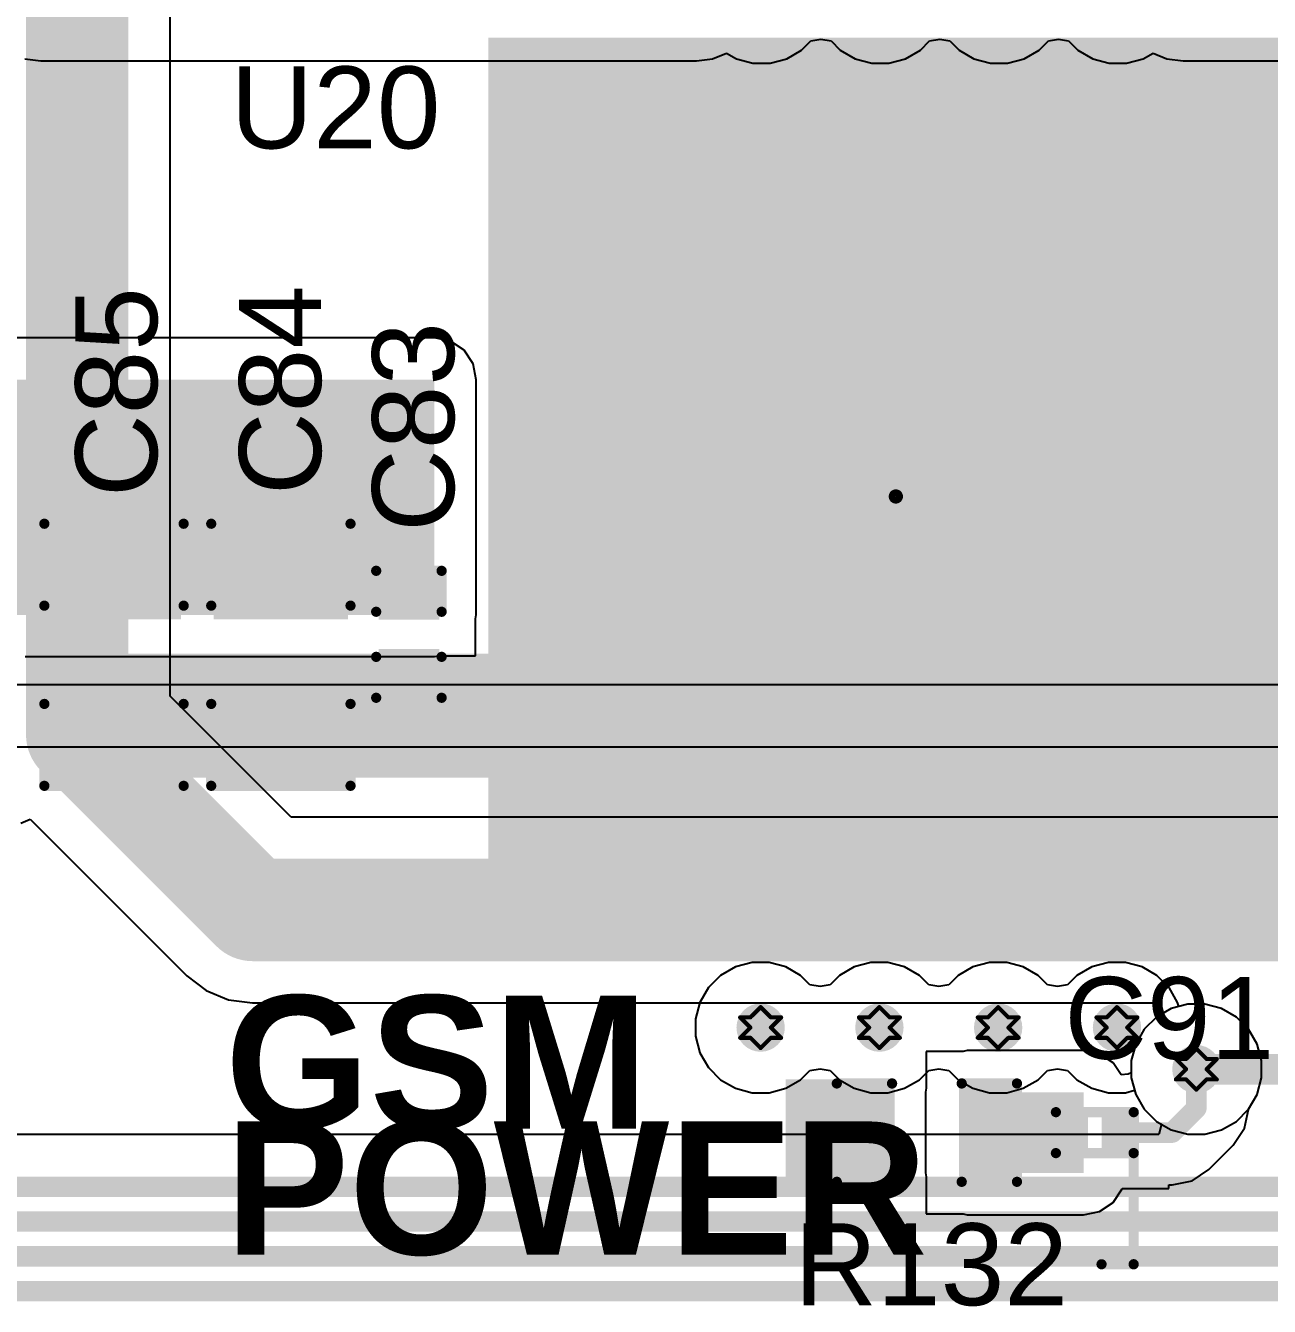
# Model space of a CAD drawing. Header units: inches. Extents: x -3 to 5437, y -3 to 5435.
# Drawn here: x 77.99 to 93.42, y 10.7 to 26.59 of the extents above; entities that cross this region are included whole.
import ezdxf

# ---------------------------------------------------------------- set-up
doc = ezdxf.new("R2010")
doc.units = ezdxf.units.IN
for name, color, linetype in [('Bottom Layer', 5, 'Continuous'), ('Bottom Solder', 6, 'Continuous'), ('Drill Drawing', 1, 'Continuous'), ('GND', 16, 'Continuous'), ('PWR', 76, 'Continuous'), ('Top Layer', 1, 'Continuous'), ('Top Overlay', 2, 'Continuous'), ('Top Paste', 8, 'Continuous'), ('Top Solder', 216, 'Continuous'), ('Via Holes', 16, 'Continuous')]:
    doc.layers.add(name, color=color, linetype=linetype)
doc.styles.add('Arial', font='', dxfattribs={"height": 0.2})
doc.styles.add('Arial_Bold', font='', dxfattribs={"height": 0.2})
doc.styles.get('Arial').set_extended_font_data('Arial')
doc.styles.get('Arial_Bold').set_extended_font_data('Arial', bold=True)

# ---------------------------------------------------------------- blocks, each defined once
blk = doc.blocks.new('C__0402_165')
at = {"layer": 'Top Layer'}
for points in [[(-0.699, -0.318), (-0.699, 0.318), (-0.241, 0.318), (-0.241, -0.318)], [(0.241, -0.318), (0.241, 0.318), (0.699, 0.318), (0.699, -0.318)]]:
    blk.add_hatch(color=1, dxfattribs=at).paths.add_polyline_path(points)
at = {"layer": 'Top Paste'}
for points in [[(-0.699, -0.318), (-0.699, 0.318), (-0.241, 0.318), (-0.241, -0.318)], [(0.241, -0.318), (0.241, 0.318), (0.699, 0.318), (0.699, -0.318)]]:
    blk.add_hatch(color=8, dxfattribs=at).paths.add_polyline_path(points)
at = {"layer": 'Top Solder'}
for points in [[(-0.758, -0.377), (-0.758, 0.377), (-0.181, 0.377), (-0.181, -0.377)], [(0.181, -0.377), (0.181, 0.377), (0.758, 0.377), (0.758, -0.377)]]:
    blk.add_hatch(color=216, dxfattribs=at).paths.add_polyline_path(points)
at = {"layer": 'Top Overlay'}
for points in [[(-0.787, 0.406, 0.127, 0.127, 0), (-0.787, -0.406, 0.127, 0.127, 0)], [(-0.787, 0.406, 0.127, 0.127, 0), (-0.279, 0.406, 0.127, 0.127, 0)], [(0.279, 0.406, 0.127, 0.127, 0), (0.787, 0.406, 0.127, 0.127, 0)], [(0.787, 0.406, 0.127, 0.127, 0), (0.787, -0.406, 0.127, 0.127, 0)], [(-0.787, -0.406, 0.127, 0.127, 0), (-0.279, -0.406, 0.127, 0.127, 0)], [(0.279, -0.406, 0.127, 0.127, 0), (0.787, -0.406, 0.127, 0.127, 0)]]:
    blk.add_lwpolyline(points, format="xyseb", dxfattribs=at)
for points in [[(-0.819, 0.406, 0.0635, 0.0635, 1), (-0.756, 0.406, 0.0635, 0.0635, 1)], [(-0.819, 0.406, 0.0635, 0.0635, 1), (-0.756, 0.406, 0.0635, 0.0635, 1)], [(-0.311, 0.406, 0.0635, 0.0635, 1), (-0.248, 0.406, 0.0635, 0.0635, 1)], [(0.248, 0.406, 0.0635, 0.0635, 1), (0.311, 0.406, 0.0635, 0.0635, 1)], [(0.756, 0.406, 0.0635, 0.0635, 1), (0.819, 0.406, 0.0635, 0.0635, 1)], [(0.756, 0.406, 0.0635, 0.0635, 1), (0.819, 0.406, 0.0635, 0.0635, 1)], [(-0.819, -0.406, 0.0635, 0.0635, 1), (-0.756, -0.406, 0.0635, 0.0635, 1)], [(-0.819, -0.406, 0.0635, 0.0635, 1), (-0.756, -0.406, 0.0635, 0.0635, 1)], [(-0.311, -0.406, 0.0635, 0.0635, 1), (-0.248, -0.406, 0.0635, 0.0635, 1)], [(0.248, -0.406, 0.0635, 0.0635, 1), (0.311, -0.406, 0.0635, 0.0635, 1)], [(0.756, -0.406, 0.0635, 0.0635, 1), (0.819, -0.406, 0.0635, 0.0635, 1)], [(0.756, -0.406, 0.0635, 0.0635, 1), (0.819, -0.406, 0.0635, 0.0635, 1)]]:
    blk.add_lwpolyline(points, format="xyseb", close=True, dxfattribs=at)
blk = doc.blocks.new('TO_263_5__D2PAK__171')
at = {"layer": 'Top Layer'}
blk.add_hatch(color=1, dxfattribs=at).paths.add_polyline_path([(-5.59, 9.528), (5.59, 9.528), (5.59, -0.382), (-5.59, -0.382)])
at = {"layer": 'Top Paste'}
blk.add_hatch(color=8, dxfattribs=at).paths.add_polyline_path([(-5.59, 9.528), (5.59, 9.528), (5.59, -0.382), (-5.59, -0.382)])
at = {"layer": 'Top Solder'}
blk.add_hatch(color=216, dxfattribs=at).paths.add_polyline_path([(-5.692, 9.629), (5.692, 9.629), (5.692, -0.484), (-5.692, -0.484)])
blk = doc.blocks.new('R___0201_187')
at = {"layer": 'Top Layer'}
for points in [[(-0.41, 0.185), (-0.14, 0.185), (-0.14, -0.185), (-0.41, -0.185)], [(0.14, 0.185), (0.41, 0.185), (0.41, -0.185), (0.14, -0.185)]]:
    blk.add_hatch(color=1, dxfattribs=at).paths.add_polyline_path(points)
at = {"layer": 'Top Paste'}
for points in [[(-0.41, 0.185), (-0.14, 0.185), (-0.14, -0.185), (-0.41, -0.185)], [(0.14, 0.185), (0.41, 0.185), (0.41, -0.185), (0.14, -0.185)]]:
    blk.add_hatch(color=8, dxfattribs=at).paths.add_polyline_path(points)
at = {"layer": 'Top Solder'}
for points in [[(-0.465, 0.24), (-0.085, 0.24), (-0.085, -0.24), (-0.465, -0.24)], [(0.085, 0.24), (0.465, 0.24), (0.465, -0.24), (0.085, -0.24)]]:
    blk.add_hatch(color=216, dxfattribs=at).paths.add_polyline_path(points)
at = {"layer": 'Top Overlay'}
for points in [[(-0.483, 0.254, 0.127, 0.127, 0), (0.483, 0.254, 0.127, 0.127, 0)], [(-0.483, -0.254, 0.127, 0.127, 0), (-0.483, 0.254, 0.127, 0.127, 0)], [(0.483, -0.254, 0.127, 0.127, 0), (0.483, 0.254, 0.127, 0.127, 0)], [(-0.483, -0.254, 0.127, 0.127, 0), (0.483, -0.254, 0.127, 0.127, 0)]]:
    blk.add_lwpolyline(points, format="xyseb", dxfattribs=at)
for points in [[(-0.514, 0.254, 0.0635, 0.0635, 1), (-0.451, 0.254, 0.0635, 0.0635, 1)], [(-0.514, 0.254, 0.0635, 0.0635, 1), (-0.451, 0.254, 0.0635, 0.0635, 1)], [(0.451, 0.254, 0.0635, 0.0635, 1), (0.514, 0.254, 0.0635, 0.0635, 1)], [(0.451, 0.254, 0.0635, 0.0635, 1), (0.514, 0.254, 0.0635, 0.0635, 1)], [(-0.514, -0.254, 0.0635, 0.0635, 1), (-0.451, -0.254, 0.0635, 0.0635, 1)], [(-0.514, -0.254, 0.0635, 0.0635, 1), (-0.451, -0.254, 0.0635, 0.0635, 1)], [(0.451, -0.254, 0.0635, 0.0635, 1), (0.514, -0.254, 0.0635, 0.0635, 1)], [(0.451, -0.254, 0.0635, 0.0635, 1), (0.514, -0.254, 0.0635, 0.0635, 1)]]:
    blk.add_lwpolyline(points, format="xyseb", close=True, dxfattribs=at)
blk = doc.blocks.new('LED_0603_201')
at = {"layer": 'Top Layer'}
for points in [[(-1, 0.5), (-0.5, 0.5), (-0.5, -0.5), (-1, -0.5)], [(0.5, 0.5), (1, 0.5), (1, -0.5), (0.5, -0.5)]]:
    blk.add_hatch(color=1, dxfattribs=at).paths.add_polyline_path(points)
at = {"layer": 'Top Overlay'}
blk.add_hatch(color=2, dxfattribs=at).paths.add_polyline_path([(1.118, -0.66), (1.753, -0.66), (1.753, 0.66), (1.118, 0.66)])
at = {"layer": 'Top Paste'}
for points in [[(-1, 0.5), (-0.5, 0.5), (-0.5, -0.5), (-1, -0.5)], [(0.5, 0.5), (1, 0.5), (1, -0.5), (0.5, -0.5)]]:
    blk.add_hatch(color=8, dxfattribs=at).paths.add_polyline_path(points)
at = {"layer": 'Top Solder'}
for points in [[(-1.102, 0.602), (-0.398, 0.602), (-0.398, -0.602), (-1.102, -0.602)], [(0.398, 0.602), (1.102, 0.602), (1.102, -0.602), (0.398, -0.602)]]:
    blk.add_hatch(color=216, dxfattribs=at).paths.add_polyline_path(points)
at = {"layer": 'Top Overlay'}
for points in [[(-1.118, 0.61, 0.127, 0.127, 0), (-1.118, -0.61, 0.127, 0.127, 0)], [(-0.432, 0.61, 0.127, 0.127, 0), (-1.118, 0.61, 0.127, 0.127, 0)], [(1.118, 0.61, 0.127, 0.127, 0), (0.432, 0.61, 0.127, 0.127, 0)], [(1.118, 0.61, 0.127, 0.127, 0), (1.118, -0.61, 0.127, 0.127, 0)], [(-0.432, -0.61, 0.127, 0.127, 0), (-1.118, -0.61, 0.127, 0.127, 0)], [(1.118, -0.61, 0.127, 0.127, 0), (0.432, -0.61, 0.127, 0.127, 0)]]:
    blk.add_lwpolyline(points, format="xyseb", dxfattribs=at)
for points in [[(-1.149, 0.61, 0.0635, 0.0635, 1), (-1.086, 0.61, 0.0635, 0.0635, 1)], [(-1.149, 0.61, 0.0635, 0.0635, 1), (-1.086, 0.61, 0.0635, 0.0635, 1)], [(-0.464, 0.61, 0.0635, 0.0635, 1), (-0.4, 0.61, 0.0635, 0.0635, 1)], [(0.4, 0.61, 0.0635, 0.0635, 1), (0.464, 0.61, 0.0635, 0.0635, 1)], [(1.086, 0.61, 0.0635, 0.0635, 1), (1.149, 0.61, 0.0635, 0.0635, 1)], [(1.086, 0.61, 0.0635, 0.0635, 1), (1.149, 0.61, 0.0635, 0.0635, 1)], [(-1.149, -0.61, 0.0635, 0.0635, 1), (-1.086, -0.61, 0.0635, 0.0635, 1)], [(-1.149, -0.61, 0.0635, 0.0635, 1), (-1.086, -0.61, 0.0635, 0.0635, 1)], [(-0.464, -0.61, 0.0635, 0.0635, 1), (-0.4, -0.61, 0.0635, 0.0635, 1)], [(0.4, -0.61, 0.0635, 0.0635, 1), (0.464, -0.61, 0.0635, 0.0635, 1)], [(1.086, -0.61, 0.0635, 0.0635, 1), (1.149, -0.61, 0.0635, 0.0635, 1)], [(1.086, -0.61, 0.0635, 0.0635, 1), (1.149, -0.61, 0.0635, 0.0635, 1)]]:
    blk.add_lwpolyline(points, format="xyseb", close=True, dxfattribs=at)
blk = doc.blocks.new('C___0805_230')
at = {"layer": 'Top Layer'}
for points in [[(-1.524, 0.762), (-0.508, 0.762), (-0.508, -0.762), (-1.524, -0.762)], [(0.508, 0.762), (1.524, 0.762), (1.524, -0.762), (0.508, -0.762)]]:
    blk.add_hatch(color=1, dxfattribs=at).paths.add_polyline_path(points)
at = {"layer": 'Top Paste'}
for points in [[(-1.524, 0.762), (-0.508, 0.762), (-0.508, -0.762), (-1.524, -0.762)], [(0.508, 0.762), (1.524, 0.762), (1.524, -0.762), (0.508, -0.762)]]:
    blk.add_hatch(color=8, dxfattribs=at).paths.add_polyline_path(points)
at = {"layer": 'Top Solder'}
for points in [[(-1.594, 0.832), (-0.438, 0.832), (-0.438, -0.832), (-1.594, -0.832)], [(0.438, 0.832), (1.594, 0.832), (1.594, -0.832), (0.438, -0.832)]]:
    blk.add_hatch(color=216, dxfattribs=at).paths.add_polyline_path(points)
at = {"layer": 'Top Overlay'}
for points in [[(-1.626, 0.864, 0.127, 0.127, 0), (-1.626, -0.864, 0.127, 0.127, 0)], [(-1.626, 0.864, 0.127, 0.127, 0), (-0.61, 0.864, 0.127, 0.127, 0)], [(0.61, 0.864, 0.127, 0.127, 0), (1.626, 0.864, 0.127, 0.127, 0)], [(1.626, 0.864, 0.127, 0.127, 0), (1.626, -0.864, 0.127, 0.127, 0)], [(-1.626, -0.864, 0.127, 0.127, 0), (-0.61, -0.864, 0.127, 0.127, 0)], [(0.61, -0.864, 0.127, 0.127, 0), (1.626, -0.864, 0.127, 0.127, 0)]]:
    blk.add_lwpolyline(points, format="xyseb", dxfattribs=at)
for points in [[(-1.657, 0.864, 0.0635, 0.0635, 1), (-1.594, 0.864, 0.0635, 0.0635, 1)], [(-1.657, 0.864, 0.0635, 0.0635, 1), (-1.594, 0.864, 0.0635, 0.0635, 1)], [(-0.641, 0.864, 0.0635, 0.0635, 1), (-0.578, 0.864, 0.0635, 0.0635, 1)], [(0.578, 0.864, 0.0635, 0.0635, 1), (0.641, 0.864, 0.0635, 0.0635, 1)], [(1.594, 0.864, 0.0635, 0.0635, 1), (1.657, 0.864, 0.0635, 0.0635, 1)], [(1.594, 0.864, 0.0635, 0.0635, 1), (1.657, 0.864, 0.0635, 0.0635, 1)], [(-1.657, -0.864, 0.0635, 0.0635, 1), (-1.594, -0.864, 0.0635, 0.0635, 1)], [(-1.657, -0.864, 0.0635, 0.0635, 1), (-1.594, -0.864, 0.0635, 0.0635, 1)], [(-0.641, -0.864, 0.0635, 0.0635, 1), (-0.578, -0.864, 0.0635, 0.0635, 1)], [(0.578, -0.864, 0.0635, 0.0635, 1), (0.641, -0.864, 0.0635, 0.0635, 1)], [(1.594, -0.864, 0.0635, 0.0635, 1), (1.657, -0.864, 0.0635, 0.0635, 1)], [(1.594, -0.864, 0.0635, 0.0635, 1), (1.657, -0.864, 0.0635, 0.0635, 1)]]:
    blk.add_lwpolyline(points, format="xyseb", close=True, dxfattribs=at)
blk = doc.blocks.new('C___0805_231')
at = {"layer": 'Top Layer'}
for points in [[(-1.524, 0.762), (-0.508, 0.762), (-0.508, -0.762), (-1.524, -0.762)], [(0.508, 0.762), (1.524, 0.762), (1.524, -0.762), (0.508, -0.762)]]:
    blk.add_hatch(color=1, dxfattribs=at).paths.add_polyline_path(points)
at = {"layer": 'Top Paste'}
for points in [[(-1.524, 0.762), (-0.508, 0.762), (-0.508, -0.762), (-1.524, -0.762)], [(0.508, 0.762), (1.524, 0.762), (1.524, -0.762), (0.508, -0.762)]]:
    blk.add_hatch(color=8, dxfattribs=at).paths.add_polyline_path(points)
at = {"layer": 'Top Solder'}
for points in [[(-1.594, 0.832), (-0.438, 0.832), (-0.438, -0.832), (-1.594, -0.832)], [(0.438, 0.832), (1.594, 0.832), (1.594, -0.832), (0.438, -0.832)]]:
    blk.add_hatch(color=216, dxfattribs=at).paths.add_polyline_path(points)
at = {"layer": 'Top Overlay'}
for points in [[(-1.626, 0.864, 0.127, 0.127, 0), (-1.626, -0.864, 0.127, 0.127, 0)], [(-1.626, 0.864, 0.127, 0.127, 0), (-0.61, 0.864, 0.127, 0.127, 0)], [(0.61, 0.864, 0.127, 0.127, 0), (1.626, 0.864, 0.127, 0.127, 0)], [(1.626, 0.864, 0.127, 0.127, 0), (1.626, -0.864, 0.127, 0.127, 0)], [(-1.626, -0.864, 0.127, 0.127, 0), (-0.61, -0.864, 0.127, 0.127, 0)], [(0.61, -0.864, 0.127, 0.127, 0), (1.626, -0.864, 0.127, 0.127, 0)]]:
    blk.add_lwpolyline(points, format="xyseb", dxfattribs=at)
for points in [[(-1.657, 0.864, 0.0635, 0.0635, 1), (-1.594, 0.864, 0.0635, 0.0635, 1)], [(-1.657, 0.864, 0.0635, 0.0635, 1), (-1.594, 0.864, 0.0635, 0.0635, 1)], [(-0.641, 0.864, 0.0635, 0.0635, 1), (-0.578, 0.864, 0.0635, 0.0635, 1)], [(0.578, 0.864, 0.0635, 0.0635, 1), (0.641, 0.864, 0.0635, 0.0635, 1)], [(1.594, 0.864, 0.0635, 0.0635, 1), (1.657, 0.864, 0.0635, 0.0635, 1)], [(1.594, 0.864, 0.0635, 0.0635, 1), (1.657, 0.864, 0.0635, 0.0635, 1)], [(-1.657, -0.864, 0.0635, 0.0635, 1), (-1.594, -0.864, 0.0635, 0.0635, 1)], [(-1.657, -0.864, 0.0635, 0.0635, 1), (-1.594, -0.864, 0.0635, 0.0635, 1)], [(-0.641, -0.864, 0.0635, 0.0635, 1), (-0.578, -0.864, 0.0635, 0.0635, 1)], [(0.578, -0.864, 0.0635, 0.0635, 1), (0.641, -0.864, 0.0635, 0.0635, 1)], [(1.594, -0.864, 0.0635, 0.0635, 1), (1.657, -0.864, 0.0635, 0.0635, 1)], [(1.594, -0.864, 0.0635, 0.0635, 1), (1.657, -0.864, 0.0635, 0.0635, 1)]]:
    blk.add_lwpolyline(points, format="xyseb", close=True, dxfattribs=at)

msp = doc.modelspace()

# ---------------------------------------------------------------- hatches: boundary and pattern name
at = {"layer": 'Bottom Layer'}
h = msp.add_hatch(color=5, dxfattribs=at)
edge = h.paths.add_edge_path()
edge.add_arc((87.11, 14.163), 0.3, 0, 360)
h = msp.add_hatch(color=5, dxfattribs=at)
edge = h.paths.add_edge_path()
edge.add_arc((88.583, 14.163), 0.3, 0, 360)
h = msp.add_hatch(color=5, dxfattribs=at)
edge = h.paths.add_edge_path()
edge.add_arc((90.056, 14.163), 0.3, 0, 360)
h = msp.add_hatch(color=5, dxfattribs=at)
edge = h.paths.add_edge_path()
edge.add_arc((91.53, 14.163), 0.3, 0, 360)
h = msp.add_hatch(color=5, dxfattribs=at)
edge = h.paths.add_edge_path()
edge.add_arc((92.515, 13.647), 0.3, 0, 360)
at = {"layer": 'Bottom Solder'}
h = msp.add_hatch(color=6, dxfattribs=at)
edge = h.paths.add_edge_path()
edge.add_arc((87.11, 14.163), 0.15, 0, 360)
h = msp.add_hatch(color=6, dxfattribs=at)
edge = h.paths.add_edge_path()
edge.add_arc((88.583, 14.163), 0.15, 0, 360)
h = msp.add_hatch(color=6, dxfattribs=at)
edge = h.paths.add_edge_path()
edge.add_arc((90.056, 14.163), 0.15, 0, 360)
h = msp.add_hatch(color=6, dxfattribs=at)
edge = h.paths.add_edge_path()
edge.add_arc((91.53, 14.163), 0.15, 0, 360)
h = msp.add_hatch(color=6, dxfattribs=at)
edge = h.paths.add_edge_path()
edge.add_arc((92.515, 13.647), 0.15, 0, 360)
at = {"layer": 'GND'}
h = msp.add_hatch(color=16, dxfattribs=at)
edge = h.paths.add_edge_path()
edge.add_arc((87.11, 14.163), 0.3, 0, 360)
h = msp.add_hatch(color=16, dxfattribs=at)
edge = h.paths.add_edge_path()
edge.add_arc((88.583, 14.163), 0.3, 0, 360)
h = msp.add_hatch(color=16, dxfattribs=at)
edge = h.paths.add_edge_path()
edge.add_arc((90.056, 14.163), 0.3, 0, 360)
h = msp.add_hatch(color=16, dxfattribs=at)
edge = h.paths.add_edge_path()
edge.add_arc((91.53, 14.163), 0.3, 0, 360)
h = msp.add_hatch(color=16, dxfattribs=at)
edge = h.paths.add_edge_path()
edge.add_arc((92.515, 13.647), 0.3, 0, 360)
at = {"layer": 'PWR'}
h = msp.add_hatch(color=76, dxfattribs=at)
edge = h.paths.add_edge_path()
edge.add_arc((87.11, 14.163), 0.3, 0, 360)
h = msp.add_hatch(color=76, dxfattribs=at)
edge = h.paths.add_edge_path()
edge.add_arc((88.583, 14.163), 0.3, 0, 360)
h = msp.add_hatch(color=76, dxfattribs=at)
edge = h.paths.add_edge_path()
edge.add_arc((90.056, 14.163), 0.3, 0, 360)
h = msp.add_hatch(color=76, dxfattribs=at)
edge = h.paths.add_edge_path()
edge.add_arc((91.53, 14.163), 0.3, 0, 360)
h = msp.add_hatch(color=76, dxfattribs=at)
edge = h.paths.add_edge_path()
edge.add_arc((92.515, 13.647), 0.3, 0, 360)
at = {"layer": 'Top Layer'}
for points in [[(74.244, 19.283), (83.064, 19.283), (83.064, 22.2), (74.244, 22.2)], [(101.276, 19.829), (101.276, 21.638), (92.986, 21.638), (92.986, 19.829)], [(78.226, 17.264), (85.01, 17.264), (85.01, 18.8), (78.226, 18.8)], [(89.672, 12.36), (91.115, 12.36), (91.115, 13.36), (89.672, 13.36)]]:
    msp.add_hatch(color=1, dxfattribs=at).paths.add_polyline_path(points)
h = msp.add_hatch(color=1, dxfattribs=at)
edge = h.paths.add_edge_path()
edge.add_arc((87.11, 14.163), 0.3, 0, 360)
h = msp.add_hatch(color=1, dxfattribs=at)
edge = h.paths.add_edge_path()
edge.add_arc((88.583, 14.163), 0.3, 0, 360)
h = msp.add_hatch(color=1, dxfattribs=at)
edge = h.paths.add_edge_path()
edge.add_arc((90.056, 14.163), 0.3, 0, 360)
h = msp.add_hatch(color=1, dxfattribs=at)
edge = h.paths.add_edge_path()
edge.add_arc((91.53, 14.163), 0.3, 0, 360)
h = msp.add_hatch(color=1, dxfattribs=at)
edge = h.paths.add_edge_path()
edge.add_arc((92.515, 13.647), 0.3, 0, 360)
at = {"layer": 'Top Solder'}
h = msp.add_hatch(color=216, dxfattribs=at)
edge = h.paths.add_edge_path()
edge.add_arc((87.11, 14.163), 0.15, 0, 360)
h = msp.add_hatch(color=216, dxfattribs=at)
edge = h.paths.add_edge_path()
edge.add_arc((88.583, 14.163), 0.15, 0, 360)
h = msp.add_hatch(color=216, dxfattribs=at)
edge = h.paths.add_edge_path()
edge.add_arc((90.056, 14.163), 0.15, 0, 360)
h = msp.add_hatch(color=216, dxfattribs=at)
edge = h.paths.add_edge_path()
edge.add_arc((91.53, 14.163), 0.15, 0, 360)
h = msp.add_hatch(color=216, dxfattribs=at)
edge = h.paths.add_edge_path()
edge.add_arc((92.515, 13.647), 0.15, 0, 360)
at = {"layer": 'Via Holes'}
h = msp.add_hatch(color=7, dxfattribs=at)
edge = h.paths.add_edge_path()
edge.add_arc((87.11, 14.163), 0.15, 0, 360)
h = msp.add_hatch(color=7, dxfattribs=at)
edge = h.paths.add_edge_path()
edge.add_arc((88.583, 14.163), 0.15, 0, 360)
h = msp.add_hatch(color=7, dxfattribs=at)
edge = h.paths.add_edge_path()
edge.add_arc((90.056, 14.163), 0.15, 0, 360)
h = msp.add_hatch(color=7, dxfattribs=at)
edge = h.paths.add_edge_path()
edge.add_arc((91.53, 14.163), 0.15, 0, 360)
h = msp.add_hatch(color=7, dxfattribs=at)
edge = h.paths.add_edge_path()
edge.add_arc((92.515, 13.647), 0.15, 0, 360)

# ---------------------------------------------------------------- linework, layer by layer
at = {"layer": 'Bottom Layer'}
for p, q in [((79.785, 18.276), (79.785, 30.308)), ((81.286, 16.775), (79.785, 18.276)), ((77.934, 16.7), (78.051, 16.749)), ((78.051, 16.749), (79.994, 14.807)), ((97.66, 16.775), (81.286, 16.775)), ((79.994, 14.807), (80.232, 14.623)), ((80.232, 14.623), (80.51, 14.508)), ((80.51, 14.508), (80.809, 14.469)), ((80.809, 14.469), (92.069, 14.469)), ((92.069, 14.469), (92.103, 14.342)), ((92.103, 14.342), (92.019, 14.293)), ((91.868, 14.143), (91.762, 13.959)), ((92.019, 14.293), (91.868, 14.143)), ((91.762, 13.959), (91.707, 13.753)), ((91.707, 13.753), (91.707, 13.541)), ((91.707, 13.541), (91.762, 13.335)), ((91.762, 13.335), (91.868, 13.151)), ((91.868, 13.151), (92.019, 13)), ((92.019, 13), (92.083, 12.963)), ((92.083, 12.963), (92.049, 12.836)), ((92.049, 12.836), (73.928, 12.836))]:
    msp.add_line(p, q, dxfattribs=at)
for points in [[(78.632, 17.798, 1.27, 1.27, 0), (78.632, 30.308, 1.27, 1.27, 0)], [(78.632, 17.798, 1.27, 1.27, 0), (80.809, 15.622, 1.27, 1.27, 0)], [(80.809, 15.622, 1.27, 1.27, 0), (97.66, 15.622, 1.27, 1.27, 0)], [(92.515, 13.647, 0.381, 0.381, 0), (97.73, 13.647, 0.381, 0.381, 0)], [(58.506, 12.188, 0.254, 0.254, 0), (97.219, 12.188, 0.254, 0.254, 0)], [(58.685, 11.757, 0.254, 0.254, 0), (97.456, 11.757, 0.254, 0.254, 0)], [(58.864, 11.325, 0.254, 0.254, 0), (97.635, 11.325, 0.254, 0.254, 0)], [(59.043, 10.893, 0.254, 0.254, 0), (97.814, 10.893, 0.254, 0.254, 0)]]:
    msp.add_lwpolyline(points, format="xyseb", dxfattribs=at)
for points in [[(78.315, 17.798, 0.635, 0.635, 1), (78.95, 17.798, 0.635, 0.635, 1)], [(78.315, 17.798, 0.635, 0.635, 1), (78.95, 17.798, 0.635, 0.635, 1)], [(80.491, 15.622, 0.635, 0.635, 1), (81.126, 15.622, 0.635, 0.635, 1)], [(80.491, 15.622, 0.635, 0.635, 1), (81.126, 15.622, 0.635, 0.635, 1)], [(92.419, 13.647, 0.191, 0.191, 1), (92.61, 13.647, 0.191, 0.191, 1)]]:
    msp.add_lwpolyline(points, format="xyseb", close=True, dxfattribs=at)
at = {"layer": 'Drill Drawing'}
for points in [[(86.856, 14.29, 0.0508, 0.0508, 0), (86.983, 14.163, 0.0508, 0.0508, 0)], [(86.856, 14.29, 0.0508, 0.0508, 0), (86.983, 14.29, 0.0508, 0.0508, 0)], [(86.983, 14.29, 0.0508, 0.0508, 0), (87.11, 14.417, 0.0508, 0.0508, 0)], [(87.11, 14.417, 0.0508, 0.0508, 0), (87.237, 14.29, 0.0508, 0.0508, 0)], [(87.237, 14.29, 0.0508, 0.0508, 0), (87.364, 14.29, 0.0508, 0.0508, 0)], [(87.237, 14.163, 0.0508, 0.0508, 0), (87.364, 14.29, 0.0508, 0.0508, 0)], [(88.329, 14.29, 0.0508, 0.0508, 0), (88.456, 14.163, 0.0508, 0.0508, 0)], [(88.329, 14.29, 0.0508, 0.0508, 0), (88.456, 14.29, 0.0508, 0.0508, 0)], [(88.456, 14.29, 0.0508, 0.0508, 0), (88.583, 14.417, 0.0508, 0.0508, 0)], [(88.583, 14.417, 0.0508, 0.0508, 0), (88.71, 14.29, 0.0508, 0.0508, 0)], [(88.71, 14.29, 0.0508, 0.0508, 0), (88.837, 14.29, 0.0508, 0.0508, 0)], [(88.71, 14.163, 0.0508, 0.0508, 0), (88.837, 14.29, 0.0508, 0.0508, 0)], [(89.802, 14.29, 0.0508, 0.0508, 0), (89.929, 14.163, 0.0508, 0.0508, 0)], [(89.802, 14.29, 0.0508, 0.0508, 0), (89.929, 14.29, 0.0508, 0.0508, 0)], [(89.929, 14.29, 0.0508, 0.0508, 0), (90.056, 14.417, 0.0508, 0.0508, 0)], [(90.056, 14.417, 0.0508, 0.0508, 0), (90.183, 14.29, 0.0508, 0.0508, 0)], [(90.183, 14.29, 0.0508, 0.0508, 0), (90.31, 14.29, 0.0508, 0.0508, 0)], [(90.183, 14.163, 0.0508, 0.0508, 0), (90.31, 14.29, 0.0508, 0.0508, 0)], [(91.276, 14.29, 0.0508, 0.0508, 0), (91.403, 14.163, 0.0508, 0.0508, 0)], [(91.276, 14.29, 0.0508, 0.0508, 0), (91.403, 14.29, 0.0508, 0.0508, 0)], [(91.403, 14.29, 0.0508, 0.0508, 0), (91.53, 14.417, 0.0508, 0.0508, 0)], [(91.53, 14.417, 0.0508, 0.0508, 0), (91.657, 14.29, 0.0508, 0.0508, 0)], [(91.657, 14.29, 0.0508, 0.0508, 0), (91.784, 14.29, 0.0508, 0.0508, 0)], [(91.657, 14.163, 0.0508, 0.0508, 0), (91.784, 14.29, 0.0508, 0.0508, 0)], [(86.856, 14.036, 0.0508, 0.0508, 0), (86.983, 14.163, 0.0508, 0.0508, 0)], [(87.237, 14.163, 0.0508, 0.0508, 0), (87.364, 14.036, 0.0508, 0.0508, 0)], [(88.329, 14.036, 0.0508, 0.0508, 0), (88.456, 14.163, 0.0508, 0.0508, 0)], [(88.71, 14.163, 0.0508, 0.0508, 0), (88.837, 14.036, 0.0508, 0.0508, 0)], [(89.802, 14.036, 0.0508, 0.0508, 0), (89.929, 14.163, 0.0508, 0.0508, 0)], [(90.183, 14.163, 0.0508, 0.0508, 0), (90.31, 14.036, 0.0508, 0.0508, 0)], [(91.276, 14.036, 0.0508, 0.0508, 0), (91.403, 14.163, 0.0508, 0.0508, 0)], [(91.657, 14.163, 0.0508, 0.0508, 0), (91.784, 14.036, 0.0508, 0.0508, 0)], [(86.856, 14.036, 0.0508, 0.0508, 0), (86.983, 14.036, 0.0508, 0.0508, 0)], [(86.983, 14.036, 0.0508, 0.0508, 0), (87.11, 13.909, 0.0508, 0.0508, 0)], [(87.11, 13.909, 0.0508, 0.0508, 0), (87.237, 14.036, 0.0508, 0.0508, 0)], [(87.237, 14.036, 0.0508, 0.0508, 0), (87.364, 14.036, 0.0508, 0.0508, 0)], [(88.329, 14.036, 0.0508, 0.0508, 0), (88.456, 14.036, 0.0508, 0.0508, 0)], [(88.456, 14.036, 0.0508, 0.0508, 0), (88.583, 13.909, 0.0508, 0.0508, 0)], [(88.583, 13.909, 0.0508, 0.0508, 0), (88.71, 14.036, 0.0508, 0.0508, 0)], [(88.71, 14.036, 0.0508, 0.0508, 0), (88.837, 14.036, 0.0508, 0.0508, 0)], [(89.802, 14.036, 0.0508, 0.0508, 0), (89.929, 14.036, 0.0508, 0.0508, 0)], [(89.929, 14.036, 0.0508, 0.0508, 0), (90.056, 13.909, 0.0508, 0.0508, 0)], [(90.056, 13.909, 0.0508, 0.0508, 0), (90.183, 14.036, 0.0508, 0.0508, 0)], [(90.183, 14.036, 0.0508, 0.0508, 0), (90.31, 14.036, 0.0508, 0.0508, 0)], [(91.276, 14.036, 0.0508, 0.0508, 0), (91.403, 14.036, 0.0508, 0.0508, 0)], [(91.403, 14.036, 0.0508, 0.0508, 0), (91.53, 13.909, 0.0508, 0.0508, 0)], [(91.53, 13.909, 0.0508, 0.0508, 0), (91.657, 14.036, 0.0508, 0.0508, 0)], [(91.657, 14.036, 0.0508, 0.0508, 0), (91.784, 14.036, 0.0508, 0.0508, 0)], [(92.388, 13.774, 0.0508, 0.0508, 0), (92.515, 13.901, 0.0508, 0.0508, 0)], [(92.515, 13.901, 0.0508, 0.0508, 0), (92.642, 13.774, 0.0508, 0.0508, 0)], [(92.261, 13.774, 0.0508, 0.0508, 0), (92.388, 13.647, 0.0508, 0.0508, 0)], [(92.261, 13.774, 0.0508, 0.0508, 0), (92.388, 13.774, 0.0508, 0.0508, 0)], [(92.261, 13.52, 0.0508, 0.0508, 0), (92.388, 13.647, 0.0508, 0.0508, 0)], [(92.642, 13.774, 0.0508, 0.0508, 0), (92.769, 13.774, 0.0508, 0.0508, 0)], [(92.642, 13.647, 0.0508, 0.0508, 0), (92.769, 13.774, 0.0508, 0.0508, 0)], [(92.642, 13.647, 0.0508, 0.0508, 0), (92.769, 13.52, 0.0508, 0.0508, 0)], [(92.261, 13.52, 0.0508, 0.0508, 0), (92.388, 13.52, 0.0508, 0.0508, 0)], [(92.388, 13.52, 0.0508, 0.0508, 0), (92.515, 13.393, 0.0508, 0.0508, 0)], [(92.515, 13.393, 0.0508, 0.0508, 0), (92.642, 13.52, 0.0508, 0.0508, 0)], [(92.642, 13.52, 0.0508, 0.0508, 0), (92.769, 13.52, 0.0508, 0.0508, 0)]]:
    msp.add_lwpolyline(points, format="xyseb", dxfattribs=at)
for points in [[(86.843, 14.29, 0.0254, 0.0254, 1), (86.869, 14.29, 0.0254, 0.0254, 1)], [(86.843, 14.29, 0.0254, 0.0254, 1), (86.869, 14.29, 0.0254, 0.0254, 1)], [(86.97, 14.29, 0.0254, 0.0254, 1), (86.996, 14.29, 0.0254, 0.0254, 1)], [(86.97, 14.29, 0.0254, 0.0254, 1), (86.996, 14.29, 0.0254, 0.0254, 1)], [(87.097, 14.417, 0.0254, 0.0254, 1), (87.123, 14.417, 0.0254, 0.0254, 1)], [(87.097, 14.417, 0.0254, 0.0254, 1), (87.123, 14.417, 0.0254, 0.0254, 1)], [(87.224, 14.29, 0.0254, 0.0254, 1), (87.25, 14.29, 0.0254, 0.0254, 1)], [(87.224, 14.29, 0.0254, 0.0254, 1), (87.25, 14.29, 0.0254, 0.0254, 1)], [(87.351, 14.29, 0.0254, 0.0254, 1), (87.377, 14.29, 0.0254, 0.0254, 1)], [(87.351, 14.29, 0.0254, 0.0254, 1), (87.377, 14.29, 0.0254, 0.0254, 1)], [(88.316, 14.29, 0.0254, 0.0254, 1), (88.342, 14.29, 0.0254, 0.0254, 1)], [(88.316, 14.29, 0.0254, 0.0254, 1), (88.342, 14.29, 0.0254, 0.0254, 1)], [(88.443, 14.29, 0.0254, 0.0254, 1), (88.469, 14.29, 0.0254, 0.0254, 1)], [(88.443, 14.29, 0.0254, 0.0254, 1), (88.469, 14.29, 0.0254, 0.0254, 1)], [(88.57, 14.417, 0.0254, 0.0254, 1), (88.596, 14.417, 0.0254, 0.0254, 1)], [(88.57, 14.417, 0.0254, 0.0254, 1), (88.596, 14.417, 0.0254, 0.0254, 1)], [(88.697, 14.29, 0.0254, 0.0254, 1), (88.723, 14.29, 0.0254, 0.0254, 1)], [(88.697, 14.29, 0.0254, 0.0254, 1), (88.723, 14.29, 0.0254, 0.0254, 1)], [(88.824, 14.29, 0.0254, 0.0254, 1), (88.85, 14.29, 0.0254, 0.0254, 1)], [(88.824, 14.29, 0.0254, 0.0254, 1), (88.85, 14.29, 0.0254, 0.0254, 1)], [(89.79, 14.29, 0.0254, 0.0254, 1), (89.815, 14.29, 0.0254, 0.0254, 1)], [(89.79, 14.29, 0.0254, 0.0254, 1), (89.815, 14.29, 0.0254, 0.0254, 1)], [(89.917, 14.29, 0.0254, 0.0254, 1), (89.942, 14.29, 0.0254, 0.0254, 1)], [(89.917, 14.29, 0.0254, 0.0254, 1), (89.942, 14.29, 0.0254, 0.0254, 1)], [(90.044, 14.417, 0.0254, 0.0254, 1), (90.069, 14.417, 0.0254, 0.0254, 1)], [(90.044, 14.417, 0.0254, 0.0254, 1), (90.069, 14.417, 0.0254, 0.0254, 1)], [(90.171, 14.29, 0.0254, 0.0254, 1), (90.196, 14.29, 0.0254, 0.0254, 1)], [(90.171, 14.29, 0.0254, 0.0254, 1), (90.196, 14.29, 0.0254, 0.0254, 1)], [(90.298, 14.29, 0.0254, 0.0254, 1), (90.323, 14.29, 0.0254, 0.0254, 1)], [(90.298, 14.29, 0.0254, 0.0254, 1), (90.323, 14.29, 0.0254, 0.0254, 1)], [(91.263, 14.29, 0.0254, 0.0254, 1), (91.288, 14.29, 0.0254, 0.0254, 1)], [(91.263, 14.29, 0.0254, 0.0254, 1), (91.288, 14.29, 0.0254, 0.0254, 1)], [(91.39, 14.29, 0.0254, 0.0254, 1), (91.415, 14.29, 0.0254, 0.0254, 1)], [(91.39, 14.29, 0.0254, 0.0254, 1), (91.415, 14.29, 0.0254, 0.0254, 1)], [(91.517, 14.417, 0.0254, 0.0254, 1), (91.542, 14.417, 0.0254, 0.0254, 1)], [(91.517, 14.417, 0.0254, 0.0254, 1), (91.542, 14.417, 0.0254, 0.0254, 1)], [(91.644, 14.29, 0.0254, 0.0254, 1), (91.669, 14.29, 0.0254, 0.0254, 1)], [(91.644, 14.29, 0.0254, 0.0254, 1), (91.669, 14.29, 0.0254, 0.0254, 1)], [(91.771, 14.29, 0.0254, 0.0254, 1), (91.796, 14.29, 0.0254, 0.0254, 1)], [(91.771, 14.29, 0.0254, 0.0254, 1), (91.796, 14.29, 0.0254, 0.0254, 1)], [(86.97, 14.163, 0.0254, 0.0254, 1), (86.996, 14.163, 0.0254, 0.0254, 1)], [(86.97, 14.163, 0.0254, 0.0254, 1), (86.996, 14.163, 0.0254, 0.0254, 1)], [(87.224, 14.163, 0.0254, 0.0254, 1), (87.25, 14.163, 0.0254, 0.0254, 1)], [(87.224, 14.163, 0.0254, 0.0254, 1), (87.25, 14.163, 0.0254, 0.0254, 1)], [(88.443, 14.163, 0.0254, 0.0254, 1), (88.469, 14.163, 0.0254, 0.0254, 1)], [(88.443, 14.163, 0.0254, 0.0254, 1), (88.469, 14.163, 0.0254, 0.0254, 1)], [(88.697, 14.163, 0.0254, 0.0254, 1), (88.723, 14.163, 0.0254, 0.0254, 1)], [(88.697, 14.163, 0.0254, 0.0254, 1), (88.723, 14.163, 0.0254, 0.0254, 1)], [(89.917, 14.163, 0.0254, 0.0254, 1), (89.942, 14.163, 0.0254, 0.0254, 1)], [(89.917, 14.163, 0.0254, 0.0254, 1), (89.942, 14.163, 0.0254, 0.0254, 1)], [(90.171, 14.163, 0.0254, 0.0254, 1), (90.196, 14.163, 0.0254, 0.0254, 1)], [(90.171, 14.163, 0.0254, 0.0254, 1), (90.196, 14.163, 0.0254, 0.0254, 1)], [(91.39, 14.163, 0.0254, 0.0254, 1), (91.415, 14.163, 0.0254, 0.0254, 1)], [(91.39, 14.163, 0.0254, 0.0254, 1), (91.415, 14.163, 0.0254, 0.0254, 1)], [(91.644, 14.163, 0.0254, 0.0254, 1), (91.669, 14.163, 0.0254, 0.0254, 1)], [(91.644, 14.163, 0.0254, 0.0254, 1), (91.669, 14.163, 0.0254, 0.0254, 1)], [(86.843, 14.036, 0.0254, 0.0254, 1), (86.869, 14.036, 0.0254, 0.0254, 1)], [(86.843, 14.036, 0.0254, 0.0254, 1), (86.869, 14.036, 0.0254, 0.0254, 1)], [(86.97, 14.036, 0.0254, 0.0254, 1), (86.996, 14.036, 0.0254, 0.0254, 1)], [(86.97, 14.036, 0.0254, 0.0254, 1), (86.996, 14.036, 0.0254, 0.0254, 1)], [(87.224, 14.036, 0.0254, 0.0254, 1), (87.25, 14.036, 0.0254, 0.0254, 1)], [(87.224, 14.036, 0.0254, 0.0254, 1), (87.25, 14.036, 0.0254, 0.0254, 1)], [(87.351, 14.036, 0.0254, 0.0254, 1), (87.377, 14.036, 0.0254, 0.0254, 1)], [(87.351, 14.036, 0.0254, 0.0254, 1), (87.377, 14.036, 0.0254, 0.0254, 1)], [(88.316, 14.036, 0.0254, 0.0254, 1), (88.342, 14.036, 0.0254, 0.0254, 1)], [(88.316, 14.036, 0.0254, 0.0254, 1), (88.342, 14.036, 0.0254, 0.0254, 1)], [(88.443, 14.036, 0.0254, 0.0254, 1), (88.469, 14.036, 0.0254, 0.0254, 1)], [(88.443, 14.036, 0.0254, 0.0254, 1), (88.469, 14.036, 0.0254, 0.0254, 1)], [(88.697, 14.036, 0.0254, 0.0254, 1), (88.723, 14.036, 0.0254, 0.0254, 1)], [(88.697, 14.036, 0.0254, 0.0254, 1), (88.723, 14.036, 0.0254, 0.0254, 1)], [(88.824, 14.036, 0.0254, 0.0254, 1), (88.85, 14.036, 0.0254, 0.0254, 1)], [(88.824, 14.036, 0.0254, 0.0254, 1), (88.85, 14.036, 0.0254, 0.0254, 1)], [(89.79, 14.036, 0.0254, 0.0254, 1), (89.815, 14.036, 0.0254, 0.0254, 1)], [(89.79, 14.036, 0.0254, 0.0254, 1), (89.815, 14.036, 0.0254, 0.0254, 1)], [(89.917, 14.036, 0.0254, 0.0254, 1), (89.942, 14.036, 0.0254, 0.0254, 1)], [(89.917, 14.036, 0.0254, 0.0254, 1), (89.942, 14.036, 0.0254, 0.0254, 1)], [(90.171, 14.036, 0.0254, 0.0254, 1), (90.196, 14.036, 0.0254, 0.0254, 1)], [(90.171, 14.036, 0.0254, 0.0254, 1), (90.196, 14.036, 0.0254, 0.0254, 1)], [(90.298, 14.036, 0.0254, 0.0254, 1), (90.323, 14.036, 0.0254, 0.0254, 1)], [(90.298, 14.036, 0.0254, 0.0254, 1), (90.323, 14.036, 0.0254, 0.0254, 1)], [(91.263, 14.036, 0.0254, 0.0254, 1), (91.288, 14.036, 0.0254, 0.0254, 1)], [(91.263, 14.036, 0.0254, 0.0254, 1), (91.288, 14.036, 0.0254, 0.0254, 1)], [(91.39, 14.036, 0.0254, 0.0254, 1), (91.415, 14.036, 0.0254, 0.0254, 1)], [(91.39, 14.036, 0.0254, 0.0254, 1), (91.415, 14.036, 0.0254, 0.0254, 1)], [(91.644, 14.036, 0.0254, 0.0254, 1), (91.669, 14.036, 0.0254, 0.0254, 1)], [(91.644, 14.036, 0.0254, 0.0254, 1), (91.669, 14.036, 0.0254, 0.0254, 1)], [(91.771, 14.036, 0.0254, 0.0254, 1), (91.796, 14.036, 0.0254, 0.0254, 1)], [(91.771, 14.036, 0.0254, 0.0254, 1), (91.796, 14.036, 0.0254, 0.0254, 1)], [(87.097, 13.909, 0.0254, 0.0254, 1), (87.123, 13.909, 0.0254, 0.0254, 1)], [(87.097, 13.909, 0.0254, 0.0254, 1), (87.123, 13.909, 0.0254, 0.0254, 1)], [(88.57, 13.909, 0.0254, 0.0254, 1), (88.596, 13.909, 0.0254, 0.0254, 1)], [(88.57, 13.909, 0.0254, 0.0254, 1), (88.596, 13.909, 0.0254, 0.0254, 1)], [(90.044, 13.909, 0.0254, 0.0254, 1), (90.069, 13.909, 0.0254, 0.0254, 1)], [(90.044, 13.909, 0.0254, 0.0254, 1), (90.069, 13.909, 0.0254, 0.0254, 1)], [(91.517, 13.909, 0.0254, 0.0254, 1), (91.542, 13.909, 0.0254, 0.0254, 1)], [(91.517, 13.909, 0.0254, 0.0254, 1), (91.542, 13.909, 0.0254, 0.0254, 1)], [(92.502, 13.901, 0.0254, 0.0254, 1), (92.527, 13.901, 0.0254, 0.0254, 1)], [(92.502, 13.901, 0.0254, 0.0254, 1), (92.527, 13.901, 0.0254, 0.0254, 1)], [(92.248, 13.774, 0.0254, 0.0254, 1), (92.273, 13.774, 0.0254, 0.0254, 1)], [(92.248, 13.774, 0.0254, 0.0254, 1), (92.273, 13.774, 0.0254, 0.0254, 1)], [(92.375, 13.774, 0.0254, 0.0254, 1), (92.4, 13.774, 0.0254, 0.0254, 1)], [(92.375, 13.774, 0.0254, 0.0254, 1), (92.4, 13.774, 0.0254, 0.0254, 1)], [(92.375, 13.647, 0.0254, 0.0254, 1), (92.4, 13.647, 0.0254, 0.0254, 1)], [(92.375, 13.647, 0.0254, 0.0254, 1), (92.4, 13.647, 0.0254, 0.0254, 1)], [(92.629, 13.774, 0.0254, 0.0254, 1), (92.654, 13.774, 0.0254, 0.0254, 1)], [(92.629, 13.774, 0.0254, 0.0254, 1), (92.654, 13.774, 0.0254, 0.0254, 1)], [(92.629, 13.647, 0.0254, 0.0254, 1), (92.654, 13.647, 0.0254, 0.0254, 1)], [(92.629, 13.647, 0.0254, 0.0254, 1), (92.654, 13.647, 0.0254, 0.0254, 1)], [(92.756, 13.774, 0.0254, 0.0254, 1), (92.781, 13.774, 0.0254, 0.0254, 1)], [(92.756, 13.774, 0.0254, 0.0254, 1), (92.781, 13.774, 0.0254, 0.0254, 1)], [(92.248, 13.52, 0.0254, 0.0254, 1), (92.273, 13.52, 0.0254, 0.0254, 1)], [(92.248, 13.52, 0.0254, 0.0254, 1), (92.273, 13.52, 0.0254, 0.0254, 1)], [(92.375, 13.52, 0.0254, 0.0254, 1), (92.4, 13.52, 0.0254, 0.0254, 1)], [(92.375, 13.52, 0.0254, 0.0254, 1), (92.4, 13.52, 0.0254, 0.0254, 1)], [(92.629, 13.52, 0.0254, 0.0254, 1), (92.654, 13.52, 0.0254, 0.0254, 1)], [(92.629, 13.52, 0.0254, 0.0254, 1), (92.654, 13.52, 0.0254, 0.0254, 1)], [(92.756, 13.52, 0.0254, 0.0254, 1), (92.781, 13.52, 0.0254, 0.0254, 1)], [(92.756, 13.52, 0.0254, 0.0254, 1), (92.781, 13.52, 0.0254, 0.0254, 1)], [(92.502, 13.393, 0.0254, 0.0254, 1), (92.527, 13.393, 0.0254, 0.0254, 1)], [(92.502, 13.393, 0.0254, 0.0254, 1), (92.527, 13.393, 0.0254, 0.0254, 1)]]:
    msp.add_lwpolyline(points, format="xyseb", close=True, dxfattribs=at)
at = {"layer": 'GND'}
for p, q in [((92.203, 14.4), (92.019, 14.293)), ((92.408, 14.455), (92.203, 14.4)), ((92.621, 14.455), (92.408, 14.455)), ((92.827, 14.4), (92.621, 14.455)), ((93.011, 14.293), (92.827, 14.4)), ((91.868, 14.143), (91.762, 13.959)), ((92.019, 14.293), (91.868, 14.143)), ((93.161, 14.143), (93.011, 14.293)), ((93.268, 13.959), (93.161, 14.143)), ((91.762, 13.959), (91.707, 13.753)), ((93.323, 13.753), (93.268, 13.959)), ((91.707, 13.753), (91.707, 13.541)), ((93.323, 13.541), (93.323, 13.753)), ((91.707, 13.541), (91.762, 13.335)), ((93.268, 13.335), (93.323, 13.541)), ((91.762, 13.335), (91.868, 13.151)), ((93.161, 13.151), (93.268, 13.335)), ((91.868, 13.151), (92.019, 13)), ((93.011, 13), (93.161, 13.151)), ((92.019, 13), (92.203, 12.894)), ((92.203, 12.894), (92.408, 12.839)), ((92.621, 12.839), (92.827, 12.894)), ((92.827, 12.894), (93.011, 13)), ((92.408, 12.839), (92.621, 12.839))]:
    msp.add_line(p, q, dxfattribs=at)
at = {"layer": 'PWR'}
for p, q in [((87.617, 26.288), (87.733, 26.404)), ((87.733, 26.404), (87.858, 26.424)), ((87.858, 26.424), (87.983, 26.404)), ((87.983, 26.404), (88.098, 26.288)), ((89.091, 26.288), (89.206, 26.404)), ((89.206, 26.404), (89.331, 26.424)), ((89.331, 26.424), (89.456, 26.404)), ((89.456, 26.404), (89.572, 26.288)), ((90.564, 26.288), (90.68, 26.404)), ((90.68, 26.404), (90.804, 26.424)), ((90.804, 26.424), (90.929, 26.404)), ((90.929, 26.404), (91.045, 26.288)), ((86.512, 26.182), (86.685, 26.253)), ((86.685, 26.253), (86.809, 26.182)), ((87.433, 26.182), (87.617, 26.288)), ((88.098, 26.288), (88.283, 26.182)), ((88.906, 26.182), (89.091, 26.288)), ((89.572, 26.288), (89.756, 26.182)), ((90.38, 26.182), (90.564, 26.288)), ((91.045, 26.288), (91.229, 26.182)), ((91.853, 26.182), (91.977, 26.253)), ((91.977, 26.253), (92.15, 26.182)), ((77.982, 26.182), (78.181, 26.155)), ((78.181, 26.155), (86.313, 26.155)), ((86.313, 26.155), (86.512, 26.182)), ((86.809, 26.182), (87.015, 26.127)), ((87.015, 26.127), (87.228, 26.127)), ((87.228, 26.127), (87.433, 26.182)), ((88.283, 26.182), (88.488, 26.127)), ((88.488, 26.127), (88.701, 26.127)), ((88.701, 26.127), (88.906, 26.182)), ((89.756, 26.182), (89.961, 26.127)), ((89.961, 26.127), (90.174, 26.127)), ((90.174, 26.127), (90.38, 26.182)), ((91.229, 26.182), (91.434, 26.127)), ((91.434, 26.127), (91.647, 26.127)), ((91.647, 26.127), (91.853, 26.182)), ((92.15, 26.182), (92.349, 26.155)), ((92.349, 26.155), (99.06, 26.155)), ((109.779, 18.415), (72.187, 18.415)), ((72.187, 17.646), (109.46, 17.646)), ((87.004, 14.971), (86.798, 14.916)), ((87.216, 14.971), (87.004, 14.971)), ((87.422, 14.916), (87.216, 14.971)), ((88.477, 14.971), (88.271, 14.916)), ((88.689, 14.971), (88.477, 14.971)), ((88.895, 14.916), (88.689, 14.971)), ((89.95, 14.971), (89.744, 14.916)), ((90.163, 14.971), (89.95, 14.971)), ((90.368, 14.916), (90.163, 14.971)), ((91.423, 14.971), (91.218, 14.916)), ((91.636, 14.971), (91.423, 14.971)), ((91.841, 14.916), (91.636, 14.971)), ((86.614, 14.81), (86.463, 14.659)), ((86.798, 14.916), (86.614, 14.81)), ((87.606, 14.81), (87.422, 14.916)), ((87.722, 14.694), (87.606, 14.81)), ((88.087, 14.81), (87.971, 14.694)), ((88.271, 14.916), (88.087, 14.81)), ((89.079, 14.81), (88.895, 14.916)), ((89.195, 14.694), (89.079, 14.81)), ((89.56, 14.81), (89.444, 14.694)), ((89.744, 14.916), (89.56, 14.81)), ((90.552, 14.81), (90.368, 14.916)), ((90.668, 14.694), (90.552, 14.81)), ((91.033, 14.81), (90.918, 14.694)), ((91.218, 14.916), (91.033, 14.81)), ((92.026, 14.81), (91.841, 14.916)), ((92.176, 14.659), (92.026, 14.81)), ((86.463, 14.659), (86.357, 14.475)), ((87.847, 14.674), (87.722, 14.694)), ((87.971, 14.694), (87.847, 14.674)), ((89.32, 14.674), (89.195, 14.694)), ((89.444, 14.694), (89.32, 14.674)), ((90.793, 14.674), (90.668, 14.694)), ((90.918, 14.694), (90.793, 14.674)), ((92.282, 14.475), (92.176, 14.659)), ((86.357, 14.475), (86.302, 14.27)), ((92.296, 14.425), (92.282, 14.475)), ((92.408, 14.455), (92.296, 14.425)), ((92.621, 14.455), (92.408, 14.455)), ((92.827, 14.4), (92.621, 14.455)), ((93.011, 14.293), (92.827, 14.4)), ((86.302, 14.27), (86.302, 14.057)), ((93.161, 14.143), (93.011, 14.293)), ((93.268, 13.959), (93.161, 14.143)), ((86.302, 14.057), (86.357, 13.851)), ((86.357, 13.851), (86.463, 13.667)), ((93.323, 13.753), (93.268, 13.959)), ((86.463, 13.667), (86.614, 13.517)), ((93.323, 13.541), (93.323, 13.753)), ((86.614, 13.517), (86.798, 13.41)), ((87.422, 13.41), (87.606, 13.517)), ((87.606, 13.517), (87.722, 13.632)), ((87.722, 13.632), (87.847, 13.653)), ((87.847, 13.653), (87.971, 13.632)), ((87.971, 13.632), (88.087, 13.517)), ((88.087, 13.517), (88.271, 13.41)), ((88.895, 13.41), (89.079, 13.517)), ((89.079, 13.517), (89.195, 13.632)), ((89.195, 13.632), (89.32, 13.653)), ((89.32, 13.653), (89.444, 13.632)), ((89.444, 13.632), (89.56, 13.517)), ((89.56, 13.517), (89.744, 13.41)), ((90.368, 13.41), (90.552, 13.517)), ((90.552, 13.517), (90.668, 13.632)), ((90.668, 13.632), (90.793, 13.653)), ((90.793, 13.653), (90.918, 13.632)), ((90.918, 13.632), (91.033, 13.517)), ((91.033, 13.517), (91.218, 13.41)), ((93.268, 13.335), (93.323, 13.541)), ((86.798, 13.41), (87.004, 13.355)), ((87.004, 13.355), (87.216, 13.355)), ((87.216, 13.355), (87.422, 13.41)), ((88.271, 13.41), (88.477, 13.355)), ((88.477, 13.355), (88.689, 13.355)), ((88.689, 13.355), (88.895, 13.41)), ((89.744, 13.41), (89.95, 13.355)), ((89.95, 13.355), (90.163, 13.355)), ((90.163, 13.355), (90.368, 13.41)), ((91.218, 13.41), (91.423, 13.355)), ((91.423, 13.355), (91.636, 13.355)), ((91.636, 13.355), (91.748, 13.385)), ((91.748, 13.385), (91.762, 13.335)), ((91.762, 13.335), (91.868, 13.151)), ((93.161, 13.151), (93.268, 13.335)), ((91.868, 13.151), (92.019, 13)), ((93.011, 13), (93.161, 13.151)), ((92.019, 13), (92.203, 12.894)), ((92.203, 12.894), (92.408, 12.839)), ((92.621, 12.839), (92.827, 12.894)), ((92.827, 12.894), (93.011, 13)), ((92.408, 12.839), (92.621, 12.839))]:
    msp.add_line(p, q, dxfattribs=at)
at = {"layer": 'Top Layer'}
for p, q in [((83.064, 22.718), (74.244, 22.718)), ((83.262, 22.679), (83.064, 22.718)), ((83.431, 22.567), (83.262, 22.679)), ((83.543, 22.399), (83.431, 22.567)), ((83.582, 22.2), (83.543, 22.399)), ((83.582, 19.283), (83.582, 22.2)), ((83.572, 19.233), (83.582, 19.283)), ((83.572, 18.775), (83.572, 19.233)), ((77.988, 18.765), (83.064, 18.765)), ((83.064, 18.765), (83.114, 18.775)), ((83.114, 18.775), (83.572, 18.775)), ((92.203, 14.4), (92.019, 14.293)), ((92.408, 14.455), (92.203, 14.4)), ((92.621, 14.455), (92.408, 14.455)), ((92.827, 14.4), (92.621, 14.455)), ((93.011, 14.293), (92.827, 14.4)), ((91.868, 14.143), (91.762, 13.959)), ((92.019, 14.293), (91.868, 14.143)), ((93.161, 14.143), (93.011, 14.293)), ((93.268, 13.959), (93.161, 14.143)), ((89.622, 13.868), (89.164, 13.868)), ((89.164, 13.868), (89.164, 13.41)), ((89.672, 13.878), (89.622, 13.868)), ((91.115, 13.878), (89.672, 13.878)), ((91.313, 13.839), (91.115, 13.878)), ((91.481, 13.727), (91.313, 13.839)), ((91.762, 13.959), (91.707, 13.753)), ((93.323, 13.753), (93.268, 13.959)), ((91.58, 13.579), (91.481, 13.727)), ((91.707, 13.753), (91.707, 13.6)), ((93.323, 13.541), (93.323, 13.753)), ((91.668, 13.586), (91.58, 13.579)), ((91.707, 13.6), (91.668, 13.586)), ((93.268, 13.335), (93.323, 13.541)), ((89.164, 13.41), (89.154, 13.36)), ((89.154, 13.36), (89.154, 12.36)), ((93.161, 13.151), (93.268, 13.335)), ((93.113, 12.914), (93.16, 13.149)), ((93.16, 13.149), (93.161, 13.151)), ((92.972, 12.704), (93.113, 12.914)), ((92.671, 12.403), (92.972, 12.704)), ((92.461, 12.262), (92.671, 12.403)), ((89.154, 12.36), (89.164, 12.31)), ((89.164, 12.31), (89.164, 11.852)), ((92.213, 12.213), (92.461, 12.262)), ((91.481, 11.994), (91.593, 12.162)), ((91.593, 12.162), (91.594, 12.167)), ((91.594, 12.167), (92.173, 12.167)), ((92.173, 12.167), (92.173, 12.213)), ((92.173, 12.213), (92.213, 12.213)), ((91.313, 11.882), (91.481, 11.994)), ((89.164, 11.852), (89.622, 11.852)), ((89.622, 11.852), (89.672, 11.842)), ((89.672, 11.842), (91.115, 11.842)), ((91.115, 11.842), (91.313, 11.882))]:
    msp.add_line(p, q, dxfattribs=at)
for points in [[(88.787, 20.752, 0.178, 0.178, 0), (93.549, 15.99, 0.178, 0.178, 0)], [(92.515, 13.162, 0.254, 0.254, 0), (92.515, 13.647, 0.254, 0.254, 0)], [(92.213, 12.86, 0.254, 0.254, 0), (92.515, 13.162, 0.254, 0.254, 0)], [(91.53, 12.86, 0.254, 0.254, 0), (92.213, 12.86, 0.254, 0.254, 0)]]:
    msp.add_lwpolyline(points, format="xyseb", dxfattribs=at)
for points in [[(88.743, 20.752, 0.0889, 0.0889, 1), (88.831, 20.752, 0.0889, 0.0889, 1)], [(92.451, 13.647, 0.127, 0.127, 1), (92.578, 13.647, 0.127, 0.127, 1)], [(92.451, 13.162, 0.127, 0.127, 1), (92.578, 13.162, 0.127, 0.127, 1)], [(92.451, 13.162, 0.127, 0.127, 1), (92.578, 13.162, 0.127, 0.127, 1)], [(91.466, 12.86, 0.127, 0.127, 1), (91.593, 12.86, 0.127, 0.127, 1)], [(92.15, 12.86, 0.127, 0.127, 1), (92.277, 12.86, 0.127, 0.127, 1)], [(92.15, 12.86, 0.127, 0.127, 1), (92.277, 12.86, 0.127, 0.127, 1)]]:
    msp.add_lwpolyline(points, format="xyseb", close=True, dxfattribs=at)
at = {"layer": 'Top Overlay'}
for points in [[(91.737, 11.227, 0.127, 0.127, 0), (91.737, 12.606, 0.127, 0.127, 0)], [(91.338, 11.227, 0.127, 0.127, 0), (91.737, 11.227, 0.127, 0.127, 0)]]:
    msp.add_lwpolyline(points, format="xyseb", dxfattribs=at)
for points in [[(91.705, 12.606, 0.0635, 0.0635, 1), (91.769, 12.606, 0.0635, 0.0635, 1)], [(91.307, 11.227, 0.0635, 0.0635, 1), (91.37, 11.227, 0.0635, 0.0635, 1)], [(91.705, 11.227, 0.0635, 0.0635, 1), (91.769, 11.227, 0.0635, 0.0635, 1)], [(91.705, 11.227, 0.0635, 0.0635, 1), (91.769, 11.227, 0.0635, 0.0635, 1)]]:
    msp.add_lwpolyline(points, format="xyseb", close=True, dxfattribs=at)

# ---------------------------------------------------------------- block references
for name, p, rotation in [('TO_263_5__D2PAK__171', (93.36, 20.752), 90), ('C___0805_230', (79.089, 18.788), 90), ('C___0805_231', (81.159, 18.788), 90), ('C__0402_165', (82.747, 19.042), 90), ('LED_0603_201', (89.172, 12.86), 180)]:
    msp.add_blockref(name, p, dxfattribs=dict(rotation=rotation))
msp.add_blockref('R___0201_187', (91.255, 12.86))

# ---------------------------------------------------------------- texts
at = {"layer": 'Top Overlay', "style": 'Arial'}
for s, p in [('U20', (80.535, 25.07)), ('C91', (90.877, 13.775)), ('R132', (87.529, 10.719))]:
    msp.add_text(s, height=1.016, dxfattribs=at).set_placement(p)
at = {"layer": 'Top Overlay'}
for s, height, rotation, style, p in [('C85', 1.016, 90, 'Arial', (79.625, 20.745)), ('C84', 1.016, 90, 'Arial', (81.657, 20.77)), ('C83', 1.016, 90, 'Arial', (83.308, 20.313)), ('GSM', 1.651, 360, 'Arial_Bold', (80.467, 12.91)), ('POWER', 1.651, 360, 'Arial_Bold', (80.467, 11.348))]:
    msp.add_text(s, height=height, rotation=rotation, dxfattribs=dict(at, style=style)).set_placement(p)

doc.saveas('drawing.dxf')
